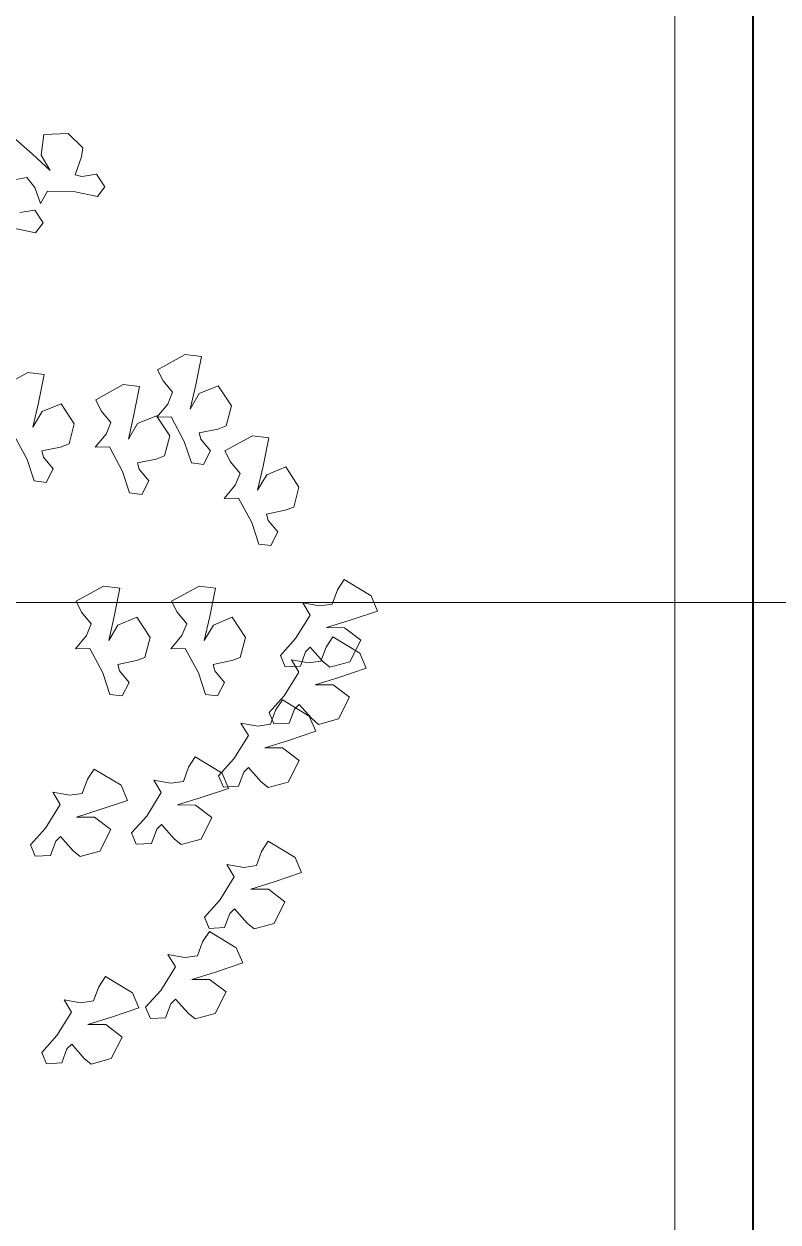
# Model space of a CAD drawing. Header units: millimetres. Extents: x 2016.56 to 2021.8, y 13721.83 to 13722.48.
# Drawn here: x 2017.2513 to 2017.25709, y 13722.25003 to 13722.25923 of the extents above; entities that cross this region are included whole.
import ezdxf

# ---------------------------------------------------------------- set-up
doc = ezdxf.new("R2010")
doc.units = ezdxf.units.MM
doc.linetypes.add('ACAD_ISO04W100', pattern=[30, 24, -3, 0, -3])
doc.layers.get('0').update_dxf_attribs({"lineweight": 20})
for name, color, linetype, lineweight in [('aks', 1, 'Continuous', 9), ('DUVAR', 4, 'Continuous', 40), ('SIVA', 7, 'Continuous', 20)]:
    doc.layers.add(name, color=color, linetype=linetype, lineweight=lineweight)

msp = doc.modelspace()

# ---------------------------------------------------------------- linework, layer by layer
for p, q in [((2017.2516387, 13722.2583943), (2017.2514531, 13722.2583843)), ((2017.2517516, 13722.2582828), (2017.2516387, 13722.2583943)), ((2017.2513613, 13722.2582369), (2017.251195, 13722.2583834)), ((2017.2514531, 13722.2583843), (2017.2514329, 13722.2582276)), ((2017.251501, 13722.2581078), (2017.2513613, 13722.2582369)), ((2017.2514329, 13722.2582276), (2017.251501, 13722.2581078)), ((2017.2516938, 13722.2580759), (2017.2517402, 13722.258215)), ((2017.2517402, 13722.258215), (2017.2517516, 13722.2582828)), ((2017.2512084, 13722.2580356), (2017.2513223, 13722.2580553)), ((2017.2513223, 13722.2580553), (2017.2513824, 13722.2579783)), ((2017.2517429, 13722.2580623), (2017.2516938, 13722.2580759)), ((2017.2518568, 13722.258082), (2017.2517429, 13722.2580623)), ((2017.2519207, 13722.2579836), (2017.2518568, 13722.258082)), ((2017.2513824, 13722.2579783), (2017.2514275, 13722.2578545)), ((2017.2514275, 13722.2578545), (2017.2514807, 13722.2579511)), ((2017.2514807, 13722.2579511), (2017.2516934, 13722.2579442)), ((2017.2516934, 13722.2579442), (2017.2518637, 13722.2579084)), ((2017.2518637, 13722.2579084), (2017.2519207, 13722.2579836)), ((2017.2513822, 13722.2578047), (2017.2512683, 13722.257785)), ((2017.2514461, 13722.2577062), (2017.2513822, 13722.2578047)), ((2017.2512188, 13722.2576669), (2017.2513891, 13722.2576311)), ((2017.2513891, 13722.2576311), (2017.2514461, 13722.2577062)), ((2017.2525367, 13722.2566943), (2017.2523247, 13722.2565776)), ((2017.2526619, 13722.2566785), (2017.2525367, 13722.2566943)), ((2017.2526182, 13722.2564612), (2017.2526619, 13722.2566785)), ((2017.2513292, 13722.2565559), (2017.2511172, 13722.2564392)), ((2017.2514544, 13722.2565401), (2017.2513292, 13722.2565559)), ((2017.2523247, 13722.2565776), (2017.2523674, 13722.2564931)), ((2017.2514107, 13722.2563228), (2017.2514544, 13722.2565401)), ((2017.2520626, 13722.2564636), (2017.2518506, 13722.2563469)), ((2017.2521878, 13722.2564479), (2017.2520626, 13722.2564636)), ((2017.2523674, 13722.2564931), (2017.2524414, 13722.2564043)), ((2017.2525763, 13722.2562758), (2017.2526182, 13722.2564612)), ((2017.2521441, 13722.2562306), (2017.2521878, 13722.2564479)), ((2017.2524414, 13722.2564043), (2017.2524048, 13722.2563137)), ((2017.252646, 13722.2563946), (2017.2525763, 13722.2562758)), ((2017.2527918, 13722.2564555), (2017.252646, 13722.2563946)), ((2017.2528933, 13722.2562998), (2017.2527918, 13722.2564555)), ((2017.2513688, 13722.2561374), (2017.2514107, 13722.2563228)), ((2017.2515843, 13722.2563171), (2017.2514385, 13722.2562562)), ((2017.2516857, 13722.2561614), (2017.2515843, 13722.2563171)), ((2017.2518506, 13722.2563469), (2017.2518933, 13722.2562624)), ((2017.2524048, 13722.2563137), (2017.2523202, 13722.2562128)), ((2017.2528531, 13722.2561462), (2017.2528933, 13722.2562998)), ((2017.2514385, 13722.2562562), (2017.2513688, 13722.2561374)), ((2017.2518933, 13722.2562624), (2017.2519673, 13722.2561736)), ((2017.2521022, 13722.2560451), (2017.2521441, 13722.2562306)), ((2017.2523177, 13722.2562248), (2017.2521719, 13722.256164)), ((2017.2524191, 13722.2560691), (2017.2523177, 13722.2562248)), ((2017.2523202, 13722.2562128), (2017.2524305, 13722.256215)), ((2017.2524305, 13722.256215), (2017.2525308, 13722.2560274)), ((2017.2516456, 13722.2560078), (2017.2516857, 13722.2561614)), ((2017.2519673, 13722.2561736), (2017.2519307, 13722.2560831)), ((2017.2521719, 13722.256164), (2017.2521022, 13722.2560451)), ((2017.252645, 13722.2560929), (2017.2527887, 13722.2561222)), ((2017.2526579, 13722.2560435), (2017.252645, 13722.2560929)), ((2017.2527887, 13722.2561222), (2017.2528531, 13722.2561462)), ((2017.2512229, 13722.2560766), (2017.2513233, 13722.255889)), ((2017.2515812, 13722.2559838), (2017.2516456, 13722.2560078)), ((2017.2519307, 13722.2560831), (2017.2518461, 13722.2559821)), ((2017.252379, 13722.2559155), (2017.2524191, 13722.2560691)), ((2017.2525308, 13722.2560274), (2017.252585, 13722.2558619)), ((2017.2527319, 13722.2559547), (2017.2526579, 13722.2560435)), ((2017.2530543, 13722.2560707), (2017.2528424, 13722.255954)), ((2017.2531796, 13722.2560549), (2017.2530543, 13722.2560707)), ((2017.2531359, 13722.2558377), (2017.2531796, 13722.2560549)), ((2017.2514375, 13722.2559544), (2017.2515812, 13722.2559838)), ((2017.2514503, 13722.2559051), (2017.2514375, 13722.2559544)), ((2017.2518461, 13722.2559821), (2017.2519564, 13722.2559843)), ((2017.2519564, 13722.2559843), (2017.2520567, 13722.2557967)), ((2017.2523146, 13722.2558915), (2017.252379, 13722.2559155)), ((2017.2526785, 13722.2558502), (2017.2527319, 13722.2559547)), ((2017.2528424, 13722.255954), (2017.2528851, 13722.2558695)), ((2017.2513233, 13722.255889), (2017.2513774, 13722.2557235)), ((2017.2515243, 13722.2558163), (2017.2514503, 13722.2559051)), ((2017.251471, 13722.2557118), (2017.2515243, 13722.2558163)), ((2017.2521709, 13722.2558622), (2017.2523146, 13722.2558915)), ((2017.2521837, 13722.2558128), (2017.2521709, 13722.2558622)), ((2017.252585, 13722.2558619), (2017.2526785, 13722.2558502)), ((2017.2528851, 13722.2558695), (2017.2529591, 13722.2557807)), ((2017.2530939, 13722.2556522), (2017.2531359, 13722.2558377)), ((2017.2533095, 13722.2558319), (2017.2531637, 13722.2557711)), ((2017.2534109, 13722.2556762), (2017.2533095, 13722.2558319)), ((2017.2513774, 13722.2557235), (2017.251471, 13722.2557118)), ((2017.2520567, 13722.2557967), (2017.2521108, 13722.2556313)), ((2017.2522577, 13722.255724), (2017.2521837, 13722.2558128)), ((2017.2522044, 13722.2556195), (2017.2522577, 13722.255724)), ((2017.2529591, 13722.2557807), (2017.2529225, 13722.2556901)), ((2017.2531637, 13722.2557711), (2017.2530939, 13722.2556522)), ((2017.2521108, 13722.2556313), (2017.2522044, 13722.2556195)), ((2017.2529225, 13722.2556901), (2017.2528378, 13722.2555892)), ((2017.2533708, 13722.2555226), (2017.2534109, 13722.2556762)), ((2017.2528378, 13722.2555892), (2017.2529481, 13722.2555914)), ((2017.2529481, 13722.2555914), (2017.2530485, 13722.2554038)), ((2017.2531627, 13722.2554693), (2017.2533064, 13722.2554986)), ((2017.2531755, 13722.2554199), (2017.2531627, 13722.2554693)), ((2017.2533064, 13722.2554986), (2017.2533708, 13722.2555226)), ((2017.2530485, 13722.2554038), (2017.2531026, 13722.2552383)), ((2017.2532495, 13722.2553311), (2017.2531755, 13722.2554199)), ((2017.2531962, 13722.2552266), (2017.2532495, 13722.2553311)), ((2017.2531026, 13722.2552383), (2017.2531962, 13722.2552266)), ((2017.2519116, 13722.2549153), (2017.2516996, 13722.2547986)), ((2017.2520369, 13722.2548995), (2017.2519116, 13722.2549153)), ((2017.2519932, 13722.2546823), (2017.2520369, 13722.2548995)), ((2017.2526446, 13722.2549153), (2017.2524326, 13722.2547986)), ((2017.2527698, 13722.2548995), (2017.2526446, 13722.2549153)), ((2017.2527261, 13722.2546823), (2017.2527698, 13722.2548995)), ((2017.2537581, 13722.2549653), (2017.2537063, 13722.2548861)), ((2017.2539651, 13722.2548401), (2017.2537581, 13722.2549653)), ((2017.2537063, 13722.2548861), (2017.2536664, 13722.2547776)), ((2017.2540141, 13722.2547237), (2017.2539651, 13722.2548401)), ((2017.2516996, 13722.2547986), (2017.2517424, 13722.2547141)), ((2017.2517424, 13722.2547141), (2017.2518164, 13722.2546253)), ((2017.2524326, 13722.2547986), (2017.2524753, 13722.2547141)), ((2017.2524753, 13722.2547141), (2017.2525493, 13722.2546253)), ((2017.2534399, 13722.2547868), (2017.253497, 13722.2546924)), ((2017.2535696, 13722.254764), (2017.2534399, 13722.2547868)), ((2017.2536664, 13722.2547776), (2017.2535696, 13722.254764)), ((2017.2538041, 13722.254653), (2017.2540141, 13722.2547237)), ((2017.2518164, 13722.2546253), (2017.2517798, 13722.2545347)), ((2017.2519512, 13722.2544968), (2017.2519932, 13722.2546823)), ((2017.2521668, 13722.2546765), (2017.2520209, 13722.2546157)), ((2017.2522682, 13722.2545208), (2017.2521668, 13722.2546765)), ((2017.2525493, 13722.2546253), (2017.2525127, 13722.2545347)), ((2017.2526842, 13722.2544968), (2017.2527261, 13722.2546823)), ((2017.2528997, 13722.2546765), (2017.2527539, 13722.2546157)), ((2017.2530011, 13722.2545208), (2017.2528997, 13722.2546765)), ((2017.253497, 13722.2546924), (2017.2533846, 13722.2545117)), ((2017.2536225, 13722.2545965), (2017.2538041, 13722.254653)), ((2017.2517798, 13722.2545347), (2017.2516951, 13722.2544338)), ((2017.2520209, 13722.2546157), (2017.2519512, 13722.2544968)), ((2017.2525127, 13722.2545347), (2017.2524281, 13722.2544338)), ((2017.2527539, 13722.2546157), (2017.2526842, 13722.2544968)), ((2017.253672, 13722.2545263), (2017.2536202, 13722.254447)), ((2017.2537603, 13722.2545956), (2017.2536225, 13722.2545965)), ((2017.253879, 13722.254401), (2017.253672, 13722.2545263)), ((2017.2538859, 13722.2544997), (2017.2537603, 13722.2545956)), ((2017.2516951, 13722.2544338), (2017.2518054, 13722.254436)), ((2017.2518054, 13722.254436), (2017.2519058, 13722.2542484)), ((2017.2522281, 13722.2543672), (2017.2522682, 13722.2545208)), ((2017.2524281, 13722.2544338), (2017.2525384, 13722.254436)), ((2017.2525384, 13722.254436), (2017.2526387, 13722.2542484)), ((2017.252961, 13722.2543672), (2017.2530011, 13722.2545208)), ((2017.2533846, 13722.2545117), (2017.2532684, 13722.2543821)), ((2017.2534621, 13722.2544097), (2017.2534985, 13722.2544455)), ((2017.2534985, 13722.2544455), (2017.2535957, 13722.2543358)), ((2017.2536202, 13722.254447), (2017.2535803, 13722.2543385)), ((2017.2538018, 13722.254334), (2017.2538859, 13722.2544997)), ((2017.25202, 13722.2543139), (2017.2521637, 13722.2543432)), ((2017.2521637, 13722.2543432), (2017.2522281, 13722.2543672)), ((2017.2527529, 13722.2543139), (2017.2528966, 13722.2543432)), ((2017.2528966, 13722.2543432), (2017.252961, 13722.2543672)), ((2017.2532684, 13722.2543821), (2017.253305, 13722.2542952)), ((2017.2533538, 13722.2543478), (2017.2534108, 13722.2542534)), ((2017.2534835, 13722.2543249), (2017.2533538, 13722.2543478)), ((2017.2534222, 13722.2543013), (2017.2534621, 13722.2544097)), ((2017.253928, 13722.2542847), (2017.253879, 13722.254401)), ((2017.2520328, 13722.2542645), (2017.25202, 13722.2543139)), ((2017.2521068, 13722.2541757), (2017.2520328, 13722.2542645)), ((2017.2527657, 13722.2542645), (2017.2527529, 13722.2543139)), ((2017.2528398, 13722.2541757), (2017.2527657, 13722.2542645)), ((2017.2534108, 13722.2542534), (2017.2532985, 13722.2540726)), ((2017.253305, 13722.2542952), (2017.2534222, 13722.2543013)), ((2017.2535803, 13722.2543385), (2017.2534835, 13722.2543249)), ((2017.2535957, 13722.2543358), (2017.2536487, 13722.254292)), ((2017.2536487, 13722.254292), (2017.2538018, 13722.254334)), ((2017.253718, 13722.2542139), (2017.253928, 13722.2542847)), ((2017.2519058, 13722.2542484), (2017.2519599, 13722.2540829)), ((2017.2520535, 13722.2540712), (2017.2521068, 13722.2541757)), ((2017.2526387, 13722.2542484), (2017.2526928, 13722.2540829)), ((2017.2527864, 13722.2540712), (2017.2528398, 13722.2541757)), ((2017.2535364, 13722.2541575), (2017.253718, 13722.2542139)), ((2017.2536742, 13722.2541565), (2017.2535364, 13722.2541575)), ((2017.2519599, 13722.2540829), (2017.2520535, 13722.2540712)), ((2017.2526928, 13722.2540829), (2017.2527864, 13722.2540712)), ((2017.2532985, 13722.2540726), (2017.2531823, 13722.253943)), ((2017.2537998, 13722.2540607), (2017.2536742, 13722.2541565)), ((2017.253284, 13722.2540411), (2017.2532322, 13722.2539618)), ((2017.253491, 13722.2539158), (2017.253284, 13722.2540411)), ((2017.253376, 13722.2539707), (2017.2534123, 13722.2540065)), ((2017.2534123, 13722.2540065), (2017.2535096, 13722.2538967)), ((2017.2537157, 13722.253895), (2017.2537998, 13722.2540607)), ((2017.2531823, 13722.253943), (2017.2532189, 13722.2538561)), ((2017.2532322, 13722.2539618), (2017.2531923, 13722.2538533)), ((2017.2533361, 13722.2538622), (2017.253376, 13722.2539707)), ((2017.25354, 13722.2537995), (2017.253491, 13722.2539158)), ((2017.2535096, 13722.2538967), (2017.2535626, 13722.2538529)), ((2017.2535626, 13722.2538529), (2017.2537157, 13722.253895)), ((2017.2529658, 13722.2538626), (2017.2530228, 13722.2537682)), ((2017.2530955, 13722.2538398), (2017.2529658, 13722.2538626)), ((2017.2531923, 13722.2538533), (2017.2530955, 13722.2538398)), ((2017.2532189, 13722.2538561), (2017.2533361, 13722.2538622)), ((2017.25333, 13722.2537287), (2017.25354, 13722.2537995)), ((2017.2530228, 13722.2537682), (2017.2529105, 13722.2535875)), ((2017.2531484, 13722.2536723), (2017.25333, 13722.2537287)), ((2017.2532862, 13722.2536714), (2017.2531484, 13722.2536723)), ((2017.2534118, 13722.2535755), (2017.2532862, 13722.2536714)), ((2017.2525636, 13722.2535228), (2017.2525237, 13722.2534143)), ((2017.2526154, 13722.2536021), (2017.2525636, 13722.2535228)), ((2017.2528224, 13722.2534768), (2017.2526154, 13722.2536021)), ((2017.2529105, 13722.2535875), (2017.2527943, 13722.2534579)), ((2017.252988, 13722.2534855), (2017.2530243, 13722.2535213)), ((2017.2530243, 13722.2535213), (2017.2531216, 13722.2534115)), ((2017.2533277, 13722.2534098), (2017.2534118, 13722.2535755)), ((2017.2517876, 13722.2534305), (2017.2517477, 13722.253322)), ((2017.2518394, 13722.2535098), (2017.2517876, 13722.2534305)), ((2017.2520464, 13722.2533845), (2017.2518394, 13722.2535098)), ((2017.2522972, 13722.2534236), (2017.2523542, 13722.2533291)), ((2017.2524269, 13722.2534007), (2017.2522972, 13722.2534236)), ((2017.2527943, 13722.2534579), (2017.2528309, 13722.2533709)), ((2017.2528714, 13722.2533605), (2017.2528224, 13722.2534768)), ((2017.2529481, 13722.253377), (2017.252988, 13722.2534855)), ((2017.2515212, 13722.2533313), (2017.2515782, 13722.2532369)), ((2017.2516509, 13722.2533084), (2017.2515212, 13722.2533313)), ((2017.2520954, 13722.2532682), (2017.2520464, 13722.2533845)), ((2017.2523542, 13722.2533291), (2017.2522419, 13722.2531484)), ((2017.2525237, 13722.2534143), (2017.2524269, 13722.2534007)), ((2017.2526614, 13722.2532897), (2017.2528714, 13722.2533605)), ((2017.2528309, 13722.2533709), (2017.2529481, 13722.253377)), ((2017.2531216, 13722.2534115), (2017.2531746, 13722.2533678)), ((2017.2531746, 13722.2533678), (2017.2533277, 13722.2534098)), ((2017.2515782, 13722.2532369), (2017.2514659, 13722.2530561)), ((2017.2517477, 13722.253322), (2017.2516509, 13722.2533084)), ((2017.2518854, 13722.2531974), (2017.2520954, 13722.2532682)), ((2017.2524798, 13722.2532333), (2017.2526614, 13722.2532897)), ((2017.2517038, 13722.253141), (2017.2518854, 13722.2531974)), ((2017.2522419, 13722.2531484), (2017.2521257, 13722.2530188)), ((2017.2526176, 13722.2532323), (2017.2524798, 13722.2532333)), ((2017.2527432, 13722.2531365), (2017.2526176, 13722.2532323)), ((2017.2514659, 13722.2530561), (2017.2513497, 13722.2529266)), ((2017.2518416, 13722.25314), (2017.2517038, 13722.253141)), ((2017.2519672, 13722.2530442), (2017.2518416, 13722.25314)), ((2017.2523194, 13722.2530465), (2017.2523557, 13722.2530823)), ((2017.2523557, 13722.2530823), (2017.252453, 13722.2529725)), ((2017.2526591, 13722.2529708), (2017.2527432, 13722.2531365)), ((2017.2515434, 13722.2529542), (2017.2515797, 13722.25299)), ((2017.2515797, 13722.25299), (2017.251677, 13722.2528802)), ((2017.2518831, 13722.2528785), (2017.2519672, 13722.2530442)), ((2017.2521257, 13722.2530188), (2017.2521623, 13722.2529319)), ((2017.2522795, 13722.252938), (2017.2523194, 13722.2530465)), ((2017.252453, 13722.2529725), (2017.252506, 13722.2529287)), ((2017.252506, 13722.2529287), (2017.2526591, 13722.2529708)), ((2017.2513497, 13722.2529266), (2017.2513863, 13722.2528396)), ((2017.2515035, 13722.2528457), (2017.2515434, 13722.2529542)), ((2017.251677, 13722.2528802), (2017.25173, 13722.2528365)), ((2017.25173, 13722.2528365), (2017.2518831, 13722.2528785)), ((2017.2521623, 13722.2529319), (2017.2522795, 13722.252938)), ((2017.2531243, 13722.2528759), (2017.2530844, 13722.2527674)), ((2017.2531761, 13722.2529551), (2017.2531243, 13722.2528759)), ((2017.2533831, 13722.2528299), (2017.2531761, 13722.2529551)), ((2017.2513863, 13722.2528396), (2017.2515035, 13722.2528457)), ((2017.2528579, 13722.2527767), (2017.2529149, 13722.2526822)), ((2017.2529876, 13722.2527538), (2017.2528579, 13722.2527767)), ((2017.2534321, 13722.2527136), (2017.2533831, 13722.2528299)), ((2017.2530844, 13722.2527674), (2017.2529876, 13722.2527538)), ((2017.2532221, 13722.2526428), (2017.2534321, 13722.2527136)), ((2017.2529149, 13722.2526822), (2017.2528026, 13722.2525015)), ((2017.2530405, 13722.2525864), (2017.2532221, 13722.2526428)), ((2017.2528026, 13722.2525015), (2017.2526864, 13722.2523719)), ((2017.2531783, 13722.2525854), (2017.2530405, 13722.2525864)), ((2017.2533039, 13722.2524895), (2017.2531783, 13722.2525854)), ((2017.2528801, 13722.2523996), (2017.2529165, 13722.2524354)), ((2017.2529165, 13722.2524354), (2017.2530137, 13722.2523256)), ((2017.2532198, 13722.2523239), (2017.2533039, 13722.2524895)), ((2017.2526864, 13722.2523719), (2017.252723, 13722.252285)), ((2017.2528402, 13722.2522911), (2017.2528801, 13722.2523996)), ((2017.2530137, 13722.2523256), (2017.2530667, 13722.2522818)), ((2017.2530667, 13722.2522818), (2017.2532198, 13722.2523239)), ((2017.2527233, 13722.2522621), (2017.2526714, 13722.2521828)), ((2017.252723, 13722.252285), (2017.2528402, 13722.2522911)), ((2017.2529303, 13722.2521368), (2017.2527233, 13722.2522621)), ((2017.2526714, 13722.2521828), (2017.2526316, 13722.2520744)), ((2017.2529793, 13722.2520205), (2017.2529303, 13722.2521368)), ((2017.2524051, 13722.2520836), (2017.2524621, 13722.2519892)), ((2017.2525348, 13722.2520608), (2017.2524051, 13722.2520836)), ((2017.2526316, 13722.2520744), (2017.2525348, 13722.2520608)), ((2017.2524621, 13722.2519892), (2017.2523498, 13722.2518085)), ((2017.2525877, 13722.2518933), (2017.2527693, 13722.2519497)), ((2017.2527693, 13722.2519497), (2017.2529793, 13722.2520205)), ((2017.2519255, 13722.2519153), (2017.2518737, 13722.2518361)), ((2017.2521325, 13722.2517901), (2017.2519255, 13722.2519153)), ((2017.2527255, 13722.2518924), (2017.2525877, 13722.2518933)), ((2017.2528511, 13722.2517965), (2017.2527255, 13722.2518924)), ((2017.2518737, 13722.2518361), (2017.2518338, 13722.2517276)), ((2017.2521815, 13722.2516738), (2017.2521325, 13722.2517901)), ((2017.2523498, 13722.2518085), (2017.2522336, 13722.2516789)), ((2017.252767, 13722.2516308), (2017.2528511, 13722.2517965)), ((2017.2516073, 13722.2517368), (2017.2516644, 13722.2516424)), ((2017.251737, 13722.251714), (2017.2516073, 13722.2517368)), ((2017.2518338, 13722.2517276), (2017.251737, 13722.251714)), ((2017.2519715, 13722.251603), (2017.2521815, 13722.2516738)), ((2017.2522336, 13722.2516789), (2017.2522702, 13722.251592)), ((2017.2523874, 13722.251598), (2017.2524273, 13722.2517065)), ((2017.2524273, 13722.2517065), (2017.2524636, 13722.2517423)), ((2017.2524636, 13722.2517423), (2017.2525609, 13722.2516326)), ((2017.2516644, 13722.2516424), (2017.251552, 13722.2514617)), ((2017.2517899, 13722.2515465), (2017.2519715, 13722.251603)), ((2017.2522702, 13722.251592), (2017.2523874, 13722.251598)), ((2017.2525609, 13722.2516326), (2017.2526139, 13722.2515888)), ((2017.2526139, 13722.2515888), (2017.252767, 13722.2516308)), ((2017.2519277, 13722.2515456), (2017.2517899, 13722.2515465)), ((2017.2520533, 13722.2514497), (2017.2519277, 13722.2515456)), ((2017.251552, 13722.2514617), (2017.2514358, 13722.2513321)), ((2017.2516295, 13722.2513598), (2017.2516659, 13722.2513955)), ((2017.2516659, 13722.2513955), (2017.2517631, 13722.2512858)), ((2017.2519692, 13722.251284), (2017.2520533, 13722.2514497)), ((2017.2514358, 13722.2513321), (2017.2514724, 13722.2512452)), ((2017.2515896, 13722.2512513), (2017.2516295, 13722.2513598)), ((2017.2514724, 13722.2512452), (2017.2515896, 13722.2512513)), ((2017.2517631, 13722.2512858), (2017.2518161, 13722.251242)), ((2017.2518161, 13722.251242), (2017.2519692, 13722.251284))]:
    msp.add_line(p, q)
at = {"layer": 'aks', "linetype": 'ACAD_ISO04W100', "ltscale": 2}
for p, q in [((2017.256898, 13722.4064517), (2017.256898, 13721.9523866)), ((2017.256898, 13722.4064517), (2017.256898, 13721.9523866)), ((2017.1358783, 13722.2547891), (2017.5999178, 13722.2547891))]:
    msp.add_line(p, q, dxfattribs=at)
at = {"layer": 'DUVAR'}
msp.add_line((2017.256898, 13722.2607891), (2017.256898, 13722.2107891), dxfattribs=at)
msp.add_line((2017.256898, 13722.2607891), (2017.256898, 13722.2107891), dxfattribs=at)
at = {"layer": 'SIVA'}
msp.add_line((2017.256298, 13722.2601891), (2017.256298, 13722.2107891), dxfattribs=at)

doc.saveas('drawing.dxf')
